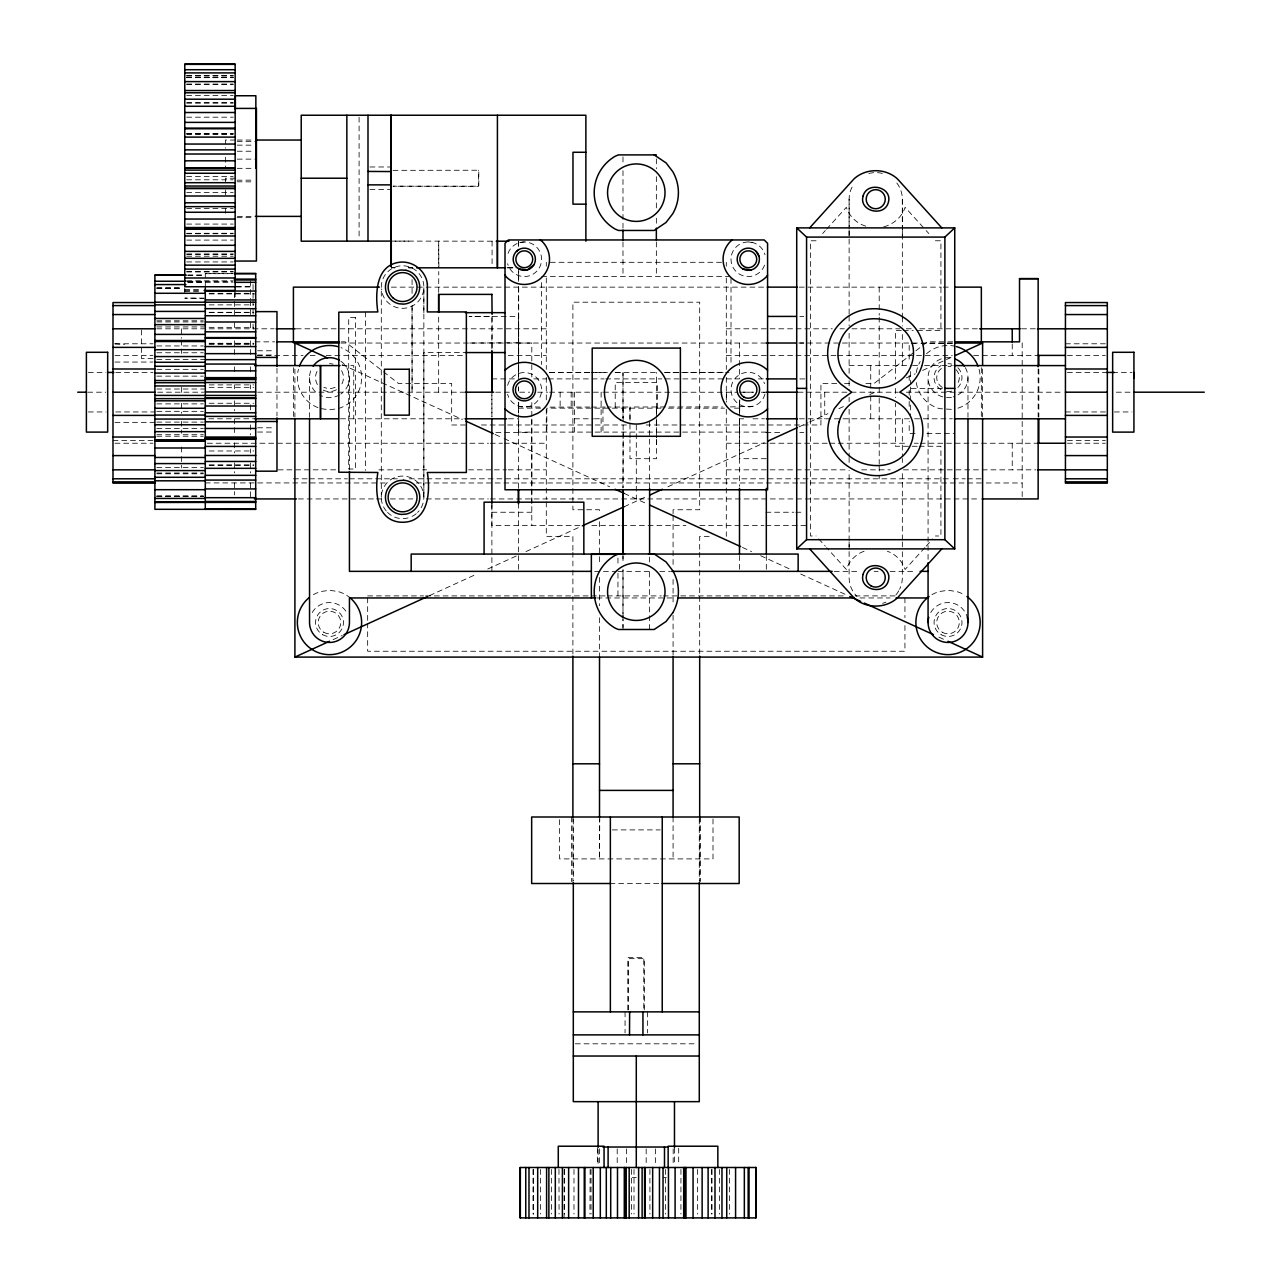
<?xml version="1.0" encoding="UTF-8"?>
<svg xmlns="http://www.w3.org/2000/svg" width="1282" height="1282" viewBox="0 0 1282 1282"><rect width="100%" height="100%" fill="white"/><g stroke="black" fill="none" stroke-linecap="round" stroke-linejoin="round"><path stroke-width="0.75" stroke-dasharray="5 3.75" d="M349.441 469.5L349.441 377.629M381.299 497.368L381.299 287.056A21.281 21.281 0 0 1 412.692 268.323A21.281 21.281 0 0 1 414.278 304.844A21.281 21.281 0 0 1 381.379 288.915M412.067 267.81L408.253 267.682M423.861 312.664L423.861 287.056L423.861 497.368L423.861 352.566L465.446 352.566M438.668 392.196L438.668 314.314M491.887 571.355L491.887 503.89M491.887 394.776L491.903 416.987L491.903 394.616M491.903 349.041L491.887 316.446L469.084 316.414L518.489 316.446L518.489 377.084M518.489 569.368L518.489 503.89M518.489 488.025L518.489 414.615M518.489 412.628L518.505 402.708M518.505 390.802L518.505 386.827M518.489 378.895L518.489 283.322M518.489 281.367L518.489 271.624L518.489 279.604M531.806 503.714L531.806 418.413M622.988 629.51L622.988 619.543M622.988 617.555L623.004 569.689L622.988 613.565M623.004 555.731L623.004 561.724L622.988 555.779M627.86 1009.944L627.86 957.654L643.82 957.654L643.82 1009.944M649.605 629.51L649.605 569.705M649.605 561.981L649.605 555.747M649.605 487.945L649.605 420.736M656.576 417.035L656.352 372.453M743.688 418.797L739.49 418.797L739.49 486.375M739.49 412.82L739.49 400.833M739.49 343.047L739.49 378.895L663.611 378.895M739.714 411.202L739.714 399.792M849.117 549.545L849.117 470.398M849.117 314.09L849.117 199.207A26.602 26.602 0 0 1 852.69 185.906M902.336 539.866L902.336 470.398M902.336 318.048L902.336 199.207A26.602 26.602 0 0 0 894.532 180.393M928.072 559.369L928.072 377.629A19.951 19.951 0 0 1 951.484 357.982M438.684 292.44L438.765 271.544M629.975 437.819L629.975 407.003L722.391 406.907M599.768 817.003L599.511 858.908L599.511 819.006M766.316 458.7L739.49 458.7L739.57 418.14M739.57 416.137L739.666 400.176L739.49 411.714M518.489 343.047L531.806 343.031L531.806 377.02M656.496 412.9L656.576 407.003M822.659 233.516L825.288 230.6M826.602 229.141L846.344 207.331C849.293 216.338 856.825 223.549 865.911 226.193M924.851 547.622L905.108 569.448C902.32 561.163 895.733 554.08 887.384 551.292M926.165 546.18L932.751 538.905M333.112 639.654L342.214 635.487M429.534 595.617L476.84 574.015M487.753 569.032L516.87 555.731M525.957 551.581L580.538 526.646M624.206 506.71L647.859 495.91M667.874 486.775L764.296 442.739M798.862 426.954L807.948 422.804M809.775 421.97L827.964 413.653M838.877 408.67L844.341 406.186M869.805 394.552L877.08 391.234M906.198 377.934L915.3 373.783M922.575 370.45L951.677 357.165M335.147 387.42L329.49 388.943L323.833 387.42M883.683 226.914C893.442 224.27 901.999 217.107 905.108 207.331L924.851 229.141M864.068 551.292C855.719 554.08 849.133 561.163 846.344 569.448L826.602 547.622M391.282 267.73L394.888 267.634M951.356 409.359L939.706 408.67A32.13 32.13 0 0 1 915.925 379.296M519.819 242.554L524.306 241.945M752.774 406.314L730.355 406.923M629.975 418.813L629.975 408.173M656.448 437.819L656.576 432.098M623.004 407.035L629.975 407.003M623.164 432.098L623.004 487.945L623.164 407.035L607.347 407.035M739.49 418.797L739.634 432.098M518.505 342.807L469.084 343.031M549.529 372.517L589.239 372.485M591.226 372.485L607.107 372.469M615.056 372.453L623.004 372.453L623.004 418.188L622.988 372.453M664.268 372.421L729.041 372.341M739.49 408.157L731.589 408.157M186.691 75.398L233.212 75.398M186.691 75.766L233.212 75.766M186.691 77.096L233.212 77.096M186.691 77.353L233.212 77.353M186.691 77.673L233.212 77.673M186.691 84.051L233.212 84.051M186.691 84.516L233.212 84.516M186.691 95.429L233.212 95.429M186.691 102.528L233.212 102.528M186.691 103.185L233.212 103.185M186.691 117.191L233.212 117.191M186.691 133.52L233.212 133.52M186.691 133.793L233.212 133.809M186.691 134.418L233.212 134.418M235.375 140.042L225.408 140.042L225.408 148.183M237.234 140.042L253.996 140.042M237.234 141.341L255.855 141.341M237.234 145.154L253.996 145.154M237.234 151.228L253.996 151.228M237.234 159.128L255.855 159.128M369.921 166.981L391.01 166.981M237.234 168.327L253.996 168.327M392.997 170.346L478.795 170.234L478.795 186.194L392.997 186.194L478.571 186.307L478.571 170.346M186.691 176.467L233.212 176.467M235.375 178.214L225.408 178.214L225.408 182.028M186.691 179.8L233.212 179.8M237.09 180.201L254.509 180.137M237.09 181.788L254.509 181.852M369.921 189.448L391.01 189.448M186.691 192.38L233.212 192.38M186.691 208.485L233.212 208.485M237.378 216.386L253.339 216.386M237.09 217.652L252.57 217.652M186.691 224.078L233.212 224.078M186.691 233.308L233.212 233.26M186.691 233.741L233.212 233.741M186.691 240.103L233.212 240.103M816.073 240.776L810.528 240.776L810.528 535.988L816.073 535.988M935.379 240.776L940.924 240.776L940.924 330.516L915.188 330.516M391.01 241.096L497.416 241.192M186.691 253.932L233.212 253.932M186.691 254.397L233.212 254.397M186.691 256.224L233.212 256.224M186.691 261.929L233.212 261.929M550.298 262.297L724.298 262.297M512.816 267.73L507.127 267.73L512.912 267.794M408.702 267.794L412.676 267.81M507.063 267.81L516.71 267.778M186.691 271.351L233.212 271.351M186.691 271.96L233.212 271.928M232.427 273.435L205.296 273.435L205.296 287.777M205.296 273.691L232.427 273.691M187.845 275.085L205.296 275.085M187.845 275.229L205.296 275.229M541.597 276.527L729.041 276.543M186.691 280.886L233.212 280.886M187.845 281.239L232.427 281.319M187.845 281.703L205.296 281.703M187.845 281.928L205.296 281.928M187.845 282.377L232.427 282.328M236.305 286.623L253.756 286.431M236.305 286.976L253.756 286.976M391.379 287.136L415.368 287.136M417.371 287.136L765.258 287.136M799.247 287.136L941.292 287.136M943.296 287.136L951.292 287.136M156.837 287.777L182.028 287.777M156.837 288.162L182.028 288.162M156.837 288.45L182.028 288.45M184.768 289.572L202.203 289.572M184.768 290.437L202.203 290.437M184.768 291.383L202.203 291.383M209.174 293.322L253.756 293.322M209.174 293.899L255.695 293.899M204.142 298.129L184.768 298.129L204.142 298.402M209.174 304.876L253.756 304.876M209.174 312.311L253.756 312.311M209.174 312.423L253.756 312.423M799.824 316.43L803.83 316.414M156.837 320.804L203.357 320.804M156.837 321.942L203.357 321.942M156.837 326.926L205.296 326.926M209.174 327.343L253.756 327.343M156.789 328.801L274.14 328.801M296.158 328.801L546.292 328.801M726.301 328.801L794.279 328.801M796.122 328.801L832.274 328.801M839.998 328.801L844.261 328.801M851.969 328.801L899.852 328.801M906.246 328.801L912.255 328.801M919.803 328.801L978.23 328.801M1021.546 328.801L1035.872 328.801M901.326 330.516L895.381 330.516L895.381 379.087M903.297 330.516L913.201 330.516M255.038 341.845L274.652 341.845M341.332 341.845L345.259 341.845L398.462 383.478L451.665 383.478L451.665 424.983L465.558 424.983M952.83 341.845L927.335 341.845L874.132 383.478L864.276 383.478M799.904 343.015L803.846 343.015M209.174 343.272L253.756 343.272M340.884 343.031L765.915 343.047M798.686 343.031L952.622 343.031M209.174 343.496L253.756 343.496M911.165 343.4L919.066 343.4M921.037 343.4L952.75 343.4M114.899 343.784L152.991 343.784M1065.438 343.784L1105.34 343.784M209.174 344.393L253.756 344.393M156.837 345.948L203.357 345.948M257.618 350.771L273.098 350.771M156.837 352.758L203.357 352.758M257.618 355.002L273.098 355.002M114.995 355.402L152.895 355.402M257.249 355.402L303.097 355.402M310.164 355.402L315.068 355.402M326.173 355.402L464.565 355.402M508.281 355.402L546.292 355.402M726.301 355.402L794.279 355.402M795.962 355.402L836.265 355.402M837.771 355.402L952.238 355.402M973.663 355.402L1038.837 355.402M1067.425 355.402L1105.34 355.402M152.991 358.639L141.597 358.639L141.597 329.186M156.837 359.617L205.296 359.617M114.995 362.053L152.895 362.053M342.006 365.594L353.752 365.594L353.752 418.797M849.117 365.594L910.637 365.594M912.624 365.594L922.543 365.594M924.53 365.594L952.302 365.594M156.837 369.328L203.357 369.328M88.33 372.437L105.957 372.437M115.749 372.437L152.943 372.437M549.577 372.501L593.438 372.453M595.425 372.453L607.396 372.453M615.36 372.437L657.233 372.389M665.214 372.389L681.159 372.373M683.162 372.373L725.035 372.325M1067.393 372.437L1106.542 372.437M1112.648 372.453L1132.006 372.453M156.837 376.139L203.357 376.139M491.903 378.895L514.691 378.895M533.825 378.895L546.372 378.895M548.359 378.895L604.11 378.895M605.713 378.895L661.849 378.895M758.367 378.895L764.409 378.895M799.856 378.959L805.817 378.895M836.697 383.478L820.929 383.478L820.929 424.983L646.224 424.983M844.566 383.478L852.45 383.478M209.174 384.888L253.756 384.888M209.174 387.34L253.756 387.34M911.165 388.382L942.863 388.382M156.837 389.007L205.296 389.007M87.705 392.196L105.701 392.196M157.686 392.196L203.678 392.196M257.682 392.196L335.66 392.196M337.663 392.196L465.638 392.196M495.637 392.196L511.63 392.196M519.627 392.196L529.626 392.196M537.623 392.196L547.622 392.196M549.625 392.196L602.203 392.196M603.55 392.196L737.759 392.244M753.64 392.196L739.714 392.196L753.015 392.228M766.316 392.244L760.611 392.228L764.425 392.244M798.125 392.196L849.117 392.196M851.088 392.196L898.313 392.212M906.31 392.212L1062.297 392.212M1116.302 392.196L1132.294 392.196M209.174 403.253L253.756 403.253M156.837 403.878L203.357 403.878M540.123 407.099L519.819 406.538M549.962 407.115L589.56 407.051M591.419 407.067L605.376 407.051M518.489 408.157L540.619 408.157M661.095 408.157L546.837 408.157L546.837 432.098M668.419 408.157L724.442 408.157M156.837 411.33L203.357 411.33M88.33 411.955L105.957 411.955M115.749 411.955L154.898 411.955M1065.438 411.955L1106.542 411.955M1114.362 411.955L1132.006 411.955M208.774 418.797L253.756 418.765M340.499 418.797L463.058 418.797M508.489 418.797L518.697 418.797L518.697 432.098M574.512 418.797L593.502 418.797M594.463 418.797L602.957 418.797M752.967 418.797L764.409 418.797M799.391 418.797L910.637 418.797M914.595 418.797L952.302 418.797M114.995 422.355L154.898 422.355M156.837 422.115L203.357 422.115M481.439 424.983L626.369 424.983M257.618 427.787L273.098 427.803M156.837 428.605L203.357 428.605M257.618 432.034L273.098 432.034M766.316 432.098L518.489 432.098L518.489 418.797M495.894 432.435L531.806 432.435M765.915 432.435L779.873 432.435M799.824 432.435L803.83 432.435M915.124 433.38L909.194 433.38L909.194 421.377M926.966 433.38L954.737 433.38M156.837 434.71L203.357 434.71M156.837 436.217L203.357 436.217M112.992 440.623L152.895 440.623M1067.425 440.623L1105.34 440.623M114.995 443.235L152.895 443.235M207.412 443.235L488.49 443.235M490.269 443.235L502.448 443.235M504.275 443.235L546.292 443.235M726.301 443.235L794.279 443.235M795.962 443.235L827.819 443.235M829.807 443.235L835.784 443.235M838.268 443.235L907.448 443.235M914.258 443.235L918.249 443.235M920.252 443.235L1038.837 443.235M1067.425 443.235L1105.34 443.235M917.159 446.264L895.381 446.264L895.381 403.349M919.146 446.264L940.924 446.264L940.924 535.988L935.379 535.988M209.174 450.976L253.756 450.976M209.174 464.837L253.756 464.837M209.174 465.366L253.756 465.366M156.837 467.513L203.357 467.513M278.146 469.837L336.99 469.837M378.847 469.837L426.698 469.837M468.555 469.837L492.48 469.837M494.275 469.837L506.422 469.837M508.281 469.837L546.292 469.837M726.301 469.837L848.267 469.837M861.664 469.837L890.253 469.837M903.457 469.837L1035.872 469.837M156.837 472.994L203.357 472.994M156.837 473.795L203.357 473.795M293.418 478.811L307.408 478.811M309.411 478.811L347.39 478.811M349.393 478.811L397.372 478.811M409.375 478.811L941.292 478.811M943.296 478.811L951.292 478.811M953.295 478.811L965.314 478.811M967.317 478.811L981.339 478.811M205.296 482.897L388.366 482.977M416.362 482.977L798.253 482.977M800.24 482.977L808.237 482.977M810.24 482.977L984.191 482.977M986.195 482.977L1022.187 482.977M156.837 495.942L203.357 495.942M156.837 496.23L203.357 496.23M156.837 496.631L203.357 496.631M298.402 498.938L374.392 498.938M376.379 498.938L382.389 498.938M390.369 498.938L414.374 498.938M426.361 498.938L488.346 498.938M490.333 498.938L980.185 498.938M491.903 512.239L531.806 512.239M765.915 512.239L793.846 512.239M795.834 512.239L803.83 512.239M579.817 525.54L491.903 525.54L491.903 504.259M591.835 525.54L619.847 525.54M621.85 525.54L685.87 525.54M699.876 525.54L763.912 525.54M765.915 525.54L805.817 525.54M709.186 536.357L699.684 536.357L699.684 550.315M594.688 571.355L616.065 571.355M617.956 571.355L652.522 571.355M659.797 571.355L670.486 571.355M834.213 571.355L860.174 571.355M874.148 571.355L878.138 571.355M890.125 571.355L916.085 571.355M367.662 595.906L423.589 595.906M425.592 595.906L589.367 595.906M591.355 595.906L605.344 595.906M607.331 595.906L661.256 595.906M663.259 595.906L847.001 595.906M854.998 595.906L894.932 595.906M597.059 597.957L673.979 597.957M859.998 597.957L890.061 597.957M612.347 829.903L660.246 829.903M609.912 883.506L660.903 883.506M575.314 1043.804L697.28 1043.804M632.347 1177.485L636.289 1177.485M663.291 1177.485L666.32 1177.485M395.112 241.144L412.067 241.096M408.253 267.714L412.291 267.81M114.899 343.897L124.434 344.489M748.303 241.945L752.774 242.554M321.173 408.67L329.49 409.807L337.807 408.67A32.13 32.13 0 0 0 340.996 347.614M342.214 364.633L462.289 419.47M495.028 434.438L502.304 437.755M504.13 438.588L609.655 486.775M624.206 493.426L647.859 504.227M742.454 547.43L751.556 551.581M760.659 555.731L789.76 569.032M800.673 574.015L847.979 595.617M938.937 637.154L944.401 639.654M492.08 241.192L492.08 267.794M926.165 230.6L928.793 233.516M818.701 538.905L825.288 546.18M656.48 439.71L656.576 445.415M1038.837 369.376L1038.837 417.291M1038.148 368.767L1038.148 416.826M1022.187 342.807L1022.187 498.938M1012.235 344.009L1012.235 355.402M1012.235 443.235L1012.235 469.837M982.605 369.04L982.605 417.051M981.339 367.71L981.339 417.419M967.974 377.629L967.974 417.435M910.637 371.508L910.637 383.703M910.637 387.036L910.637 399.087M910.637 405L910.637 415.24M909.194 345.403L909.194 361.38M909.194 375.37L909.194 380.946M909.194 390.241L909.194 395.817M909.194 401.394L909.194 409.391M904.932 597.877L904.932 617.652M904.932 625.552L904.932 651.24L367.662 651.24L367.662 623.581M902.336 199.207L902.336 229.174M902.336 231.177L902.336 237.17M902.336 316.991L902.336 325.981M902.336 334.49L902.336 365.594M902.336 418.797L902.336 456.504M902.336 458.491L902.336 462.465M902.336 541.853L902.336 549.786M902.336 551.773L902.336 577.573A26.602 26.602 0 0 1 899.579 589.351M895.381 388.382L895.381 397.676M879.212 287.136L879.212 315.212M879.212 317.199L879.212 396.33M879.212 398.237L879.212 464.068M879.212 465.975L879.212 473.635M879.212 475.542L879.212 478.811M870.734 365.594L870.734 392.196M870.734 395.994L870.734 418.797M849.117 199.207L849.117 229.222M849.117 231.225L849.117 237.234M849.117 316.077L849.117 325.981M849.117 333.336L849.117 373.366M849.117 380.802L849.117 390.305M849.117 397.404L849.117 401.699M849.117 409.295L849.117 456.504M849.117 457.45L849.117 463.459M849.117 541.853L849.117 549.786M849.117 551.548L849.117 577.573A26.602 26.602 0 0 0 856.921 596.386M824.743 392.196L824.743 418.797M766.316 555.539L766.316 569.368M739.49 555.539L739.49 569.368M731.012 278.434L731.012 364.392M729.554 1169.44L729.522 1214.022M726.413 392.196L726.413 402.179M726.301 262.297L726.301 266.207M726.301 277.954L726.301 369.376M726.301 377.373L726.301 401.314M726.301 409.311L726.301 536.357M719.49 1169.44L719.49 1214.022M713 819.006L713 858.908L559.593 858.908L559.593 819.006M712.023 1169.44L712.023 1214.022M711.478 1169.44L711.478 1214.022M700.613 817.003L700.613 881.551M699.684 552.27L699.684 568.279M699.684 570.186L699.684 656.063M699.684 817.003L699.684 881.615M699.283 818.99L699.283 880.638M697.632 1169.44L697.632 1214.022M680.934 1169.44L680.934 1214.022M678.691 1148.159L678.691 1165.562M674.444 1148.159L674.46 1165.562M673.082 513.745L673.082 509.755L699.684 509.755L699.684 302.199L572.894 302.199L572.894 509.755L599.511 509.755L599.511 513.745M673.082 515.717L673.082 567.766M673.082 579.416L673.082 603.293M673.082 615.248L673.082 655.775M673.082 817.003L673.082 858.908M673.178 1148.88L673.178 1165.642M665.406 1169.44L665.406 1214.022M657.378 408.157L657.378 382.613L615.216 382.613L615.216 408.157M656.576 408.157L656.576 414.15M656.576 418.797L656.576 437.803M656.576 439.71L656.576 458.716L629.975 458.7L629.975 439.71M656.352 158.856L656.352 168.759M656.352 176.676L656.352 208.325M656.352 218.228L656.352 226.129M656.352 241.961L656.352 276.543M656.352 420.72L656.352 432.13M655.39 1148.88L655.39 1165.642M649.91 1169.44L649.91 1214.022M647.538 1011.867L647.538 1032.972M646.176 1148.88L646.176 1165.642M644.285 1009.896L644.285 958.664L628.308 958.664L628.308 1009.896M636.289 424.983L636.289 498.938M633.997 1169.44L633.997 1214.022M631.545 1169.44L631.545 1214.022M626.417 1148.88L626.417 1165.642M625.055 1011.867L625.055 1032.972M622.988 156.885L622.988 162.814M622.988 170.73L622.988 228.116M622.988 241.961L622.988 276.543M622.988 615.568L622.988 627.523M617.956 558.103L617.956 566.227M617.956 573.246L617.956 597.957M617.203 1148.88L617.203 1165.642M602.957 408.157L602.957 432.098M601.114 392.196L601.114 432.098M599.511 521.694L599.511 563.76M599.511 577.429L599.511 605.761M599.511 617.764L599.511 655.775M599.415 1148.88L599.415 1165.642M598.117 1149.553L598.117 1165.514M597.412 1148.159L597.412 1165.562M591.05 1169.44L591.05 1214.022M590.153 1169.44L589.928 1214.022M574.512 392.196L574.512 432.098M573.983 1169.44L573.983 1214.022M573.31 818.99L573.31 880.638M572.894 550.315L572.894 536.357L546.292 536.357L546.292 501.15M572.894 552.27L572.894 568.279M572.894 570.186L572.894 656.063M572.894 817.003L572.894 881.615M571.564 817.003L571.564 881.551M571.179 392.196L571.179 408.157M564.641 1169.44L564.641 1214.022M564.096 1169.44L564.096 1217.9M560.138 392.196L560.138 408.157M558.968 1169.44L559.064 1214.022M551.532 1169.44L551.532 1214.022M546.292 262.297L546.292 266.207M546.292 277.954L546.292 369.376M546.292 377.373L546.292 401.314M546.292 409.311L546.292 499.179M541.597 282.537L541.581 364.537M540.555 1169.44L540.555 1214.022M533.633 1169.44L533.633 1214.022M533.28 1169.44L533.28 1214.022M533.088 1169.44L533.088 1214.022M531.806 402.548L531.806 416.442M531.806 418.99L531.806 525.54M518.633 241.192L518.633 246.897M518.697 267.81L518.681 279.652M518.697 287.569L518.697 376.523M518.697 402.228L518.697 408.157M518.425 241.096L518.425 246.801M518.489 387.1L518.489 391.106M518.489 402.228L518.489 413.141M492.096 316.35L492.096 350.29M438.877 267.794L438.7 241.112L438.7 267.714M412.067 279.588L412.067 293.466M367.662 597.877L367.662 621.594M365.402 312.007L365.402 470.414M359.088 117.223L359.088 239.205M309.539 377.629L309.539 417.435M294.908 369.04L294.908 417.051M293.418 367.71L293.418 417.419M276.976 368.287L276.976 415.993M253.067 284.588L253.067 298.402M253.067 300.373L253.067 314.202M253.067 324.074L253.067 330.003M250.407 280.742L250.407 298.77M250.407 300.773L250.407 314.779M250.407 322.792L250.407 330.804M250.407 340.804L250.407 356.829M250.407 366.844L250.407 374.857M250.407 384.856L250.407 388.863M250.407 404.888L250.407 410.897M250.407 424.903L250.407 434.918M250.407 448.94L250.407 452.947M250.407 462.946L250.407 472.962M250.407 482.977L250.407 498.938M235.151 291.831L235.151 298.402M234.446 292.681L234.446 314.699M234.446 322.711L234.446 330.724M234.446 340.74L234.446 356.765M234.446 366.764L234.446 374.777M234.446 384.792L234.446 388.799M234.446 400.817L234.446 410.833M234.446 418.829L234.446 434.854M234.446 442.867L234.446 452.883M234.446 462.898L234.446 472.898M234.446 482.913L234.446 494.932M225.408 157.221L225.408 168.327M225.408 189.944L225.408 197.3M225.408 208.245L225.408 216.386M184.768 288.097L184.768 292.793M181.499 328.801L181.499 338.304M181.499 340.211L181.499 353.512M181.499 387.356L181.499 393.334M181.499 403.317L181.499 413.301M181.499 421.281L181.499 433.268M181.499 447.033L181.499 454.645M181.499 456.536L181.499 467.946M868.843 173.503A26.602 26.602 0 0 1 873.987 172.653M877.465 172.653A26.602 26.602 0 0 1 882.609 173.503M898.762 590.874A26.602 26.602 0 0 1 894.532 596.386M885.91 602.155A26.602 26.602 0 0 1 882.609 603.277M386.283 511.037A21.281 21.281 0 0 1 388.43 481.455A21.281 21.281 0 0 1 418.06 482.753A21.281 21.281 0 0 1 417.628 512.415M416.265 513.665A21.281 21.281 0 0 1 409.855 517.367M408.093 517.912A21.281 21.281 0 0 1 387.533 512.415M508.041 253.339A17.291 17.291 0 0 1 535.011 245.695A17.291 17.291 0 0 1 533.793 273.707A17.291 17.291 0 0 1 507.592 263.739M764.553 265.166A17.291 17.291 0 0 1 737.567 272.826A17.291 17.291 0 0 1 738.801 244.814A17.291 17.291 0 0 1 765.001 254.781M507.592 385.369A17.291 17.291 0 0 1 534.209 375.674A17.291 17.291 0 0 1 534.209 404.006A17.291 17.291 0 0 1 507.592 394.311M765.001 394.087A17.291 17.291 0 0 1 738.801 404.054A17.291 17.291 0 0 1 737.567 376.043A17.291 17.291 0 0 1 764.553 383.703M956.019 369.633A11.314 11.314 0 0 1 957.814 383.27M942.366 387.42A11.314 11.314 0 0 1 942.366 367.838M948.023 366.315A11.314 11.314 0 0 1 950.94 366.7M340.932 361.284A19.951 19.951 0 0 1 340.932 393.975M339.458 394.904A19.951 19.951 0 0 1 319.506 394.904M315.372 391.731A19.951 19.951 0 0 1 312.215 367.646M965.298 367.646A19.951 19.951 0 0 1 953.183 396.891M951.484 397.276A19.951 19.951 0 0 1 928.072 377.629M312.215 612.54A19.951 19.951 0 0 1 346.765 612.54M930.748 612.54A19.951 19.951 0 0 1 967.301 617.347M957.894 367.742A13.974 13.974 0 0 1 957.894 387.501M951.645 391.122A13.974 13.974 0 0 1 944.401 391.122M941.036 389.712A13.974 13.974 0 0 1 941.036 365.53M948.023 363.655A13.974 13.974 0 0 1 951.645 364.136M931.95 594.672A32.13 32.13 0 0 1 939.706 591.467L948.023 590.313L956.34 591.467A32.13 32.13 0 0 1 964.096 594.672M979.063 369.312A32.13 32.13 0 0 1 956.34 408.67M916.277 372.597A32.13 32.13 0 0 1 920.188 361.556M926.517 353.752A32.13 32.13 0 0 1 954.721 346.188M317.984 407.628A32.13 32.13 0 0 1 298.45 369.312M313.417 594.672A32.13 32.13 0 0 1 321.173 591.467L329.49 590.313L337.807 591.467A32.13 32.13 0 0 1 349.714 597.54M341.589 370.642A13.974 13.974 0 0 1 341.589 384.6M336.477 389.712A13.974 13.974 0 0 1 322.503 389.712M317.391 384.6A13.974 13.974 0 0 1 317.391 370.642M329.49 363.655A13.974 13.974 0 0 1 333.112 364.136M412.067 305.276L412.067 392.196L412.067 305.324M391.074 267.618L394.952 267.81L391.074 267.666M355.499 317.632L348.704 317.632L348.704 469.004L355.499 469.004L355.499 317.632M942.366 632.298A11.314 11.314 0 0 0 959.321 622.507A11.314 11.314 0 0 0 942.366 612.716A11.314 11.314 0 0 0 942.366 632.298M323.833 632.298A11.314 11.314 0 0 0 340.788 622.507A11.314 11.314 0 0 0 323.833 612.716A11.314 11.314 0 0 0 323.833 632.298M941.036 634.606A13.974 13.974 0 0 0 961.997 622.507A13.974 13.974 0 0 0 941.036 610.408A13.974 13.974 0 0 0 941.036 634.606M322.503 634.606A13.974 13.974 0 0 0 343.464 622.507A13.974 13.974 0 0 0 322.503 610.408A13.974 13.974 0 0 0 322.503 634.606"/><path stroke-width="1.5" d="M309.539 419.438L309.539 622.507A19.951 19.951 0 0 0 329.49 642.458A19.951 19.951 0 0 0 349.441 622.507L349.441 597.957L595.713 597.957M349.441 471.488L349.441 571.355L591.355 571.355M391.01 265.823L391.01 115.236L391.01 265.903L391.01 241.096L301.222 241.192L301.222 115.236L585.874 115.236L585.874 241.192M491.887 503.89L491.887 418.573M491.887 393.109L491.887 351.06M497.416 115.236L497.416 267.81L497.416 241.192M505.012 408.894L505.012 489.772L767.581 489.772L767.581 243.324L764.216 239.958L508.377 239.958L505.012 243.324L505.012 408.894A27.275 27.275 0 0 0 531.357 415.945L537.927 413.221A27.275 27.275 0 0 0 545.924 372.998A27.275 27.275 0 0 0 505.012 370.322M518.489 503.89L518.489 490.012M623.004 553.744L623.004 489.932L622.988 553.792M649.605 554.048L649.605 488.506M967.974 622.507L967.974 419.438M1133.929 378.238L1133.929 372.437M533.921 264.797L527.174 269.973L518.745 268.867A11.105 11.105 0 0 1 518.745 249.621A11.105 11.105 0 0 1 535.395 259.252A11.105 11.105 0 0 1 518.745 268.867M767.581 275.165L766.123 277.072A25.207 25.207 0 0 1 730.468 277.072A25.207 25.207 0 0 1 730.468 241.417L732.375 239.958M809.663 227.892L853.988 178.919C865.863 167.958 885.59 167.958 897.464 178.919L941.789 227.892M941.789 548.888L897.464 597.861C885.59 608.822 865.863 608.822 853.988 597.861L809.663 548.888M796.715 227.892L806.57 237.09L944.882 237.09L954.737 227.892L954.737 548.888L796.715 548.888L796.715 227.892L954.737 227.892M796.715 548.888L806.57 539.69L944.882 539.69L954.737 548.888M516.438 251.4L518.745 249.621M294.908 419.054L294.908 657.089L329.474 641.304M344.025 634.654L427.723 596.451M582.365 525.828L624.206 506.71M649.67 495.076L662.409 489.259M767.934 441.072L797.035 427.787M955.314 355.499L982.605 343.031L982.605 365.05M391.282 241.128L391.282 265.823M751.172 269.973L742.743 268.867A11.105 11.105 0 0 1 742.743 249.621A11.105 11.105 0 0 1 759.409 259.252A11.105 11.105 0 0 1 742.743 268.867M1038.148 366.764L1038.148 278.659L1019.527 278.659L1019.527 341.845L954.802 341.845M184.768 64.372L235.151 64.372M184.768 69.709L235.151 69.709M184.768 72.914L235.151 72.914M184.768 81.615L235.151 81.615M184.768 90.541L235.151 90.541M184.768 92.769L235.151 92.769M184.768 99.195L235.151 99.195M184.768 106.278L235.151 106.278M235.151 108.409L256.432 108.409L256.432 261.047L235.151 261.047M184.768 112.512L235.151 112.512M184.768 122.383L235.151 122.383M184.768 128.104L235.151 128.104M184.768 128.761L235.151 128.761M184.768 137.11L235.151 137.11M255.855 140.042L301.222 140.042M184.768 144.049L235.151 144.049M184.768 149.866L235.151 149.866M585.874 152.27L572.974 152.27L572.974 204.159L585.874 204.159M184.768 154.016L235.151 154.016M656.352 154.898L618.421 154.898L615.248 156.212A42.098 42.098 0 0 0 615.248 229.125L618.421 230.456L654.173 230.456L666.063 222.443L672.762 213.725A42.098 42.098 0 0 0 672.762 171.628L666.063 162.91L654.173 154.898M184.768 160.811L235.151 160.811M184.768 168.022L235.151 168.022M184.768 168.23L235.151 168.23M184.768 170.121L235.151 170.121M367.998 171.435L391.01 171.564M184.768 173.262L235.151 173.262M301.222 178.214L346.845 178.214M184.768 182.701L235.151 182.701M367.998 184.864L391.01 184.864M184.768 186.034L235.151 186.034M184.768 188.326L235.151 188.326M184.768 188.518L235.151 188.518M184.768 196.002L235.151 196.002M184.768 202.796L235.151 202.796M184.768 206.642L235.151 206.642M184.768 212.267L235.151 212.267M255.326 216.386L301.222 216.386M184.768 219.046L235.151 219.046M184.768 227.539L235.151 227.539M184.768 228.084L235.151 228.084M184.768 228.709L235.151 228.709M184.768 228.981L235.151 228.981M184.768 235.984L235.151 235.984M496.39 241.192L508.986 241.192M184.768 245.311L235.151 245.311M184.768 251.384L235.151 251.384M184.768 258.323L235.151 258.323M184.768 265.15L235.151 265.15M416.618 267.81L505.14 267.81M184.768 269.108L235.151 269.108M234.366 273.435L255.695 273.435L255.695 509.387L154.898 509.307L154.898 275.085L185.906 275.085M234.366 273.691L255.695 273.691M154.898 275.229L185.906 275.229M184.768 277.986L235.151 277.986M1019.527 278.659L1038.148 278.659M234.366 279.091L255.695 279.091M234.366 280.005L255.695 280.005M154.898 281.239L185.906 281.239M234.366 282.328L255.695 282.328M154.898 284.572L185.906 284.572M235.151 286.735L184.768 286.735L184.768 64.1L235.151 64.1L235.151 290.437L204.142 290.437M379.376 287.136L293.418 287.136L293.418 342.871M767.245 287.136L797.244 287.136M955.298 287.136L981.339 287.136L981.339 343.239M205.296 291.03L255.695 291.03M154.898 293.29L205.296 293.29M492.096 294.395L438.668 294.395L438.668 312.359L438.668 294.347M205.296 299.94L255.695 299.94M154.898 302.199L255.695 302.215M154.898 302.552L112.992 302.552L112.992 483.154L154.898 483.154M154.898 304.876L205.296 304.876M112.992 305.597L154.898 305.597M1065.438 305.597L1107.328 305.597M205.296 308.674L255.695 308.674M154.898 311.414L205.296 311.414M255.695 311.622L276.976 311.622L276.976 366.364M465.43 312.664L505.028 312.664M112.992 314.555L154.898 314.555M1065.438 314.555L1107.328 314.555M205.296 315.741L255.695 315.741M767.902 316.43L795.85 316.414M154.898 318.465L205.296 318.465M205.296 321.99L255.695 321.99M154.898 324.65L205.296 324.65M112.992 328.801L154.898 328.801M276.143 328.801L295.132 328.801M979.656 328.801L1020.103 328.801M1037.507 328.801L1107.328 328.801M205.296 331.83L255.695 331.83M154.898 334.394L205.296 334.394M205.296 337.599L255.695 337.599M205.296 338.272L255.695 338.272M154.898 340.515L205.296 340.515M154.898 341.236L205.296 341.3M154.898 341.509L205.296 341.509M276.608 341.845L339.377 341.845M766.332 343.015L795.946 343.015M294.908 365.05L294.908 343.031L338.881 343.031M954.625 343.031L982.605 343.031M205.296 346.573L255.695 346.573M112.992 347.374L154.898 347.374M1065.438 347.374L1107.328 347.374M154.898 349.698L205.296 349.698M465.43 352.566L505.028 352.566M205.296 353.656L255.695 353.656M1037.843 355.402L1065.438 355.402M154.898 356.556L205.296 356.556M255.695 357.406L276.976 357.406M205.296 359.649L255.695 359.649M154.898 362.277L205.296 362.277M205.296 364.056L255.695 364.056M254.653 365.594L340.05 365.594M954.289 365.594L1065.438 365.594M154.898 366.283L205.296 366.283M112.992 368.992L154.898 368.992M1065.438 368.992L1107.328 368.992M205.296 370.851L255.695 370.851M107.928 372.437L113.794 372.437M1106.542 372.437L1114.362 372.437M154.898 373.078L205.296 373.078M205.296 377.645L255.695 377.645M205.296 378.19L255.695 378.19M766.316 378.895L795.946 378.895M205.296 379.552L255.695 379.552M154.898 380.514L205.296 380.514M205.296 382.517L255.695 382.517M154.898 382.709L205.296 382.709M154.898 385.946L205.296 385.946M796.715 388.382L806.57 388.382M944.882 388.382L954.737 388.382M205.296 391.955L255.695 391.955M77.705 392.196L85.702 392.196M112.992 392.196L154.898 392.196M465.638 392.196L493.634 392.196M766.316 392.244L797.404 392.196M1065.438 392.196L1107.328 392.196M1134.298 392.196L1204.295 392.196M154.898 395.385L255.695 395.465M205.296 397.917L255.695 397.917M205.296 398.478L255.695 398.478M154.898 398.638L205.296 398.638M154.898 400.817L205.296 400.817M205.296 406.009L255.695 406.009M154.898 408.269L205.296 408.269M205.296 412.804L255.695 412.804M154.898 415.064L205.296 415.064M112.992 415.4L154.898 415.4M1065.438 415.4L1107.328 415.4M205.296 416.394L255.695 416.394M254.653 418.797L338.512 418.797M465.046 418.797L506.694 418.797M766.316 418.797L797.404 418.797M954.289 418.797L1065.438 418.797M154.898 419.054L205.296 419.054M255.695 421.49L276.976 421.49M205.296 421.826L255.695 421.826M154.898 424.775L205.296 424.775M205.296 428.46L255.695 428.46M154.898 431.649L205.296 431.649M112.992 437.034L154.898 437.034M205.296 437.034L255.695 437.034M1065.438 437.034L1107.328 437.034M205.296 438.043L255.695 438.043M205.296 438.412L255.695 438.412M205.296 439.309L255.695 439.309M154.898 440.095L205.296 440.095M154.898 440.367L205.296 440.367M1037.843 443.235L1065.438 443.235M205.296 446.408L255.695 446.408M154.898 447.995L205.296 447.995M112.992 455.591L154.898 455.591M205.296 455.479L255.695 455.479M1065.438 455.591L1107.328 455.591M154.898 457.466L205.296 457.466M205.296 461.456L255.695 461.456M154.898 463.587L205.296 463.587M205.296 468.331L255.695 468.331M112.992 469.837L154.898 469.837M1037.843 469.837L1107.328 469.837M154.898 470.574L205.296 470.574M255.695 471.183L276.976 471.183L276.976 417.836M205.296 475.334L255.695 475.334M154.898 477.289L205.296 477.289M112.992 478.795L154.898 478.795M1065.438 478.795L1107.328 478.795M205.296 480.077L255.695 480.077M154.898 480.814L205.296 480.814M112.992 481.856L154.898 481.856M1065.438 481.856L1107.328 481.856M205.296 488.923L255.695 488.923M154.898 489.692L205.296 489.692M205.296 497.688L255.695 497.688M154.898 498.442L205.296 498.442M254.413 498.938L296.43 498.938M982.156 498.938L1038.148 498.938L1038.148 418.829M205.296 501.502L255.695 501.502M154.898 502.015L205.296 502.015L205.296 288.065M154.898 502.464L255.695 502.384M205.296 509.13L255.695 509.13M624.606 554.064L411.185 554.064L411.185 571.355M648.548 554.064L798.141 554.064L798.141 571.355M617.956 554.321L591.355 554.321L591.355 597.957M671.752 571.355L832.21 571.355M920.075 571.355L928.072 571.355M677.793 597.957L854.036 597.957M896.038 597.957L928.072 597.957M294.908 657.089L982.605 657.089L982.605 419.054M572.894 763.8L599.511 763.8M673.082 763.8L699.684 763.8M599.511 790.401L673.082 790.401M610.36 883.506L531.661 883.506L531.661 817.003L739.185 817.003L739.185 883.506L662.233 883.506M573.31 1011.867L699.283 1011.867M573.31 1034.878L699.283 1034.878M573.31 1056.031L699.283 1056.031M602.893 1147.021L667.954 1147.021M294.908 343.031L327.647 357.999M465.927 421.137L493.217 433.604M615.104 489.259L624.206 493.426M649.67 505.044L740.643 546.597M849.79 596.451L860.719 601.434M864.356 603.085L933.488 634.654M948.039 641.304L982.605 657.089M540.219 239.958L542.126 241.417A25.207 25.207 0 0 1 542.126 277.072A25.207 25.207 0 0 1 506.47 277.072L505.012 275.165M756.156 251.4L759.024 256.368M1038.837 355.402L1038.837 365.386M1038.837 419.294L1038.837 443.235M1012.235 328.801L1012.235 342.102M944.882 237.09L944.882 539.69M928.072 562.782L928.072 622.507M806.57 237.09L806.57 539.69M766.316 488.346L766.316 553.568M755.771 1167.501L755.771 1217.9M749.041 1167.501L749.041 1217.9M748.159 1167.501L748.159 1217.9M744.345 1167.501L744.345 1217.9M739.49 488.346L739.49 553.568M735.58 1167.501L735.58 1217.9M726.734 1167.501L726.734 1217.9M721.974 1167.501L721.974 1217.9M717.84 1167.501L717.84 1146.22L668.146 1146.22L668.146 1167.501M714.987 1167.501L714.987 1217.9M708.113 1167.501L708.113 1217.9M702.135 1167.501L702.135 1217.9M699.684 656.063L699.684 817.003M699.283 882.625L699.283 1101.655L573.31 1101.655L573.31 882.625M693.065 1167.501L693.065 1217.9M685.966 1167.501L685.966 1217.9M685.069 1167.501L685.069 1217.9M684.7 1167.501L684.7 1217.9M683.691 1167.501L683.691 1217.9M675.101 1167.501L675.101 1217.9M674.476 1101.655L674.476 1147.55M673.082 657.041L673.082 817.003M668.467 1167.501L668.467 1217.9M664.493 1147.021L664.493 1167.501M663.034 1167.501L663.034 1217.9M662.233 817.003L662.233 1011.867M659.445 1167.501L659.445 1217.9M656.352 228.116L656.352 239.99M652.666 1167.501L652.666 1217.9M645.118 1167.501L645.118 1217.9M644.574 1167.501L644.574 1217.9M642.939 1011.867L642.939 1034.878M642.122 1167.501L642.122 1217.9M638.612 1167.501L638.612 1217.9M636.289 1056.031L636.289 1167.501M629.638 1011.867L629.51 1034.878M629.174 1167.501L629.174 1217.9M626.209 1167.501L626.209 1217.9M624.847 1167.501L624.847 1217.9M624.286 1167.501L624.286 1217.9M622.988 230.087L622.988 239.99M617.491 1167.501L617.491 1217.9M610.713 1167.501L610.713 1217.9M610.36 817.003L610.36 1011.867M608.101 1147.021L608.101 1167.501M606.306 1167.501L606.306 1217.9M604.062 1167.501L604.062 1146.22L558.279 1146.22L558.279 1167.501M600.313 1167.501L600.313 1217.9M599.511 657.041L599.511 817.003M598.117 1101.655L598.117 1147.55M593.229 1167.501L593.229 1217.9M584.929 1167.501L584.929 1217.9M584.255 1167.501L584.255 1217.9M583.839 554.064L583.839 502.175L484.083 502.175L484.083 554.064M578.486 1167.501L578.486 1217.9M572.894 656.063L572.894 817.003M568.631 1167.501L568.631 1217.9M562.397 1167.501L562.397 1217.9M555.314 1167.501L555.314 1217.9M548.872 1167.501L548.872 1217.9M546.597 1167.501L546.597 1217.9M537.687 1167.501L537.687 1217.9M528.985 1167.501L528.985 1217.9M525.748 1167.501L525.748 1217.9M520.348 1167.501L520.348 1217.9M518.489 489.243L518.489 503.265M491.887 294.347L492.096 314.362M491.887 351.012L491.887 392.196M367.998 115.236L367.998 241.192M346.845 115.236L346.845 241.192M255.855 168.327L255.855 95.749L235.375 95.749L235.375 109.483M205.296 502.384L205.296 509.387M313.145 366.187A19.951 19.951 0 0 1 339.458 360.338M967.301 617.347A19.951 19.951 0 0 1 948.023 642.458A19.951 19.951 0 0 1 928.745 617.347M954.834 358.88A19.951 19.951 0 0 1 964.368 366.187M767.581 408.894A27.275 27.275 0 0 1 741.236 415.945L734.666 413.221A27.275 27.275 0 0 1 726.67 372.998A27.275 27.275 0 0 1 767.581 370.322M966.916 596.515A32.13 32.13 0 0 1 971.9 644.013A32.13 32.13 0 0 1 924.146 644.013A32.13 32.13 0 0 1 929.129 596.515M299.491 366.107A32.13 32.13 0 0 1 337.807 346.589M956.34 346.589A32.13 32.13 0 0 1 978.022 366.107M349.714 597.54A32.13 32.13 0 0 1 352.999 644.429A32.13 32.13 0 0 1 305.981 644.429A32.13 32.13 0 0 1 309.266 597.54M320.5 365.594L320.5 418.797L320.5 365.594M427.371 283.947L427.323 311.927L466.36 311.927L466.36 472.481L427.323 472.481C430.88 493.602 427.803 524.578 399.487 522.127C375.754 519.21 375.113 490.637 377.837 472.481L338.801 472.225L338.801 312.167L377.837 311.927C375.113 293.754 375.754 265.198 399.487 262.265C412.74 260.518 425.784 270.662 427.371 283.947M839.293 344.233C827.307 389.872 899.772 406.041 912.159 362.453C924.226 317.023 851.585 300.709 839.293 344.233M829.55 419.326C817.948 458.059 866.856 489.371 899.627 469.5C930.588 454.822 930.54 407.067 899.756 392.196L910.3 384.36A42.578 42.578 0 0 0 923.793 353.351C924.114 312.776 868.042 293.931 841.152 322.327A42.578 42.578 0 0 0 827.659 353.351A42.578 42.578 0 0 0 841.152 384.36L851.697 392.196L841.921 399.311L834.326 408.557L829.55 419.326M863.09 196.034C858.668 211.514 884.452 217.491 888.362 202.364C892.785 186.884 867.001 180.906 863.09 196.034M839.165 421.73C827.066 467.321 899.948 483.699 912.287 440.014C924.386 394.407 851.504 378.046 839.165 421.73M863.09 574.416C858.668 589.896 884.452 595.874 888.362 580.73C892.785 565.25 867.001 559.289 863.09 574.416M672.762 612.78L666.063 621.498L654.173 629.494L618.421 629.494L615.248 628.18A42.098 42.098 0 0 1 615.248 555.266L618.421 553.952L654.173 553.952L666.063 561.949L672.762 570.682A42.098 42.098 0 0 1 672.762 612.78M403.622 480.269L399.167 480.59A17.099 17.099 0 0 0 401.538 514.419L405.993 514.114A17.099 17.099 0 0 0 403.622 480.269M1107.328 302.552L1065.438 302.552L1065.438 483.154L1107.328 483.154L1107.328 302.552M680.389 348.095L592.204 348.095L592.204 436.297L680.389 436.297L680.389 348.095M107.672 352.294L86.391 352.294L86.391 432.098L107.672 432.098L107.672 352.294M1133.929 352.294L1112.648 352.294L1112.648 432.114L1133.929 432.114L1133.929 352.294M409.295 369.248L384.424 369.248L384.424 415.144L409.295 415.144L409.295 369.248M205.296 441.056L154.898 441.056L205.296 441.12M756.027 1167.501L520.091 1167.501L520.091 1217.9L756.027 1217.9L756.027 1167.501M405.993 270.294L401.538 269.973A17.099 17.099 0 0 0 399.167 303.802L403.622 304.122A17.099 17.099 0 0 0 405.993 270.294M870.959 207.476A9.551 9.551 0 0 0 885.269 199.207A9.551 9.551 0 0 0 870.959 190.938A9.551 9.551 0 0 0 870.959 207.476M870.959 585.842A9.551 9.551 0 0 0 885.269 577.573A9.551 9.551 0 0 0 870.959 569.304A9.551 9.551 0 0 0 870.959 585.842M519.851 397.532A8.878 8.878 0 0 0 533.168 389.84A8.878 8.878 0 0 0 519.851 382.164A8.878 8.878 0 0 0 519.851 397.532M393.125 297.985A14.455 14.455 0 0 0 416.778 289.78A14.455 14.455 0 0 0 397.853 273.403A14.455 14.455 0 0 0 393.125 297.985M520.075 266.576A8.445 8.445 0 0 0 532.735 259.252A8.445 8.445 0 0 0 520.075 251.945A8.445 8.445 0 0 0 520.075 266.576M744.073 266.576A8.445 8.445 0 0 0 756.749 259.252A8.445 8.445 0 0 0 744.073 251.945A8.445 8.445 0 0 0 744.073 266.576M394.471 509.323A14.455 14.455 0 0 0 417.003 498.394A14.455 14.455 0 0 0 396.282 484.356A14.455 14.455 0 0 0 394.471 509.323M743.977 397.1A8.654 8.654 0 0 0 756.941 389.616A8.654 8.654 0 0 0 743.977 382.132A8.654 8.654 0 0 0 743.977 397.1M620.36 419.791A31.858 31.858 0 0 0 668.146 392.196A31.858 31.858 0 0 0 620.36 364.601A31.858 31.858 0 0 0 620.36 419.791M742.647 399.391A11.314 11.314 0 0 0 759.601 389.6A11.314 11.314 0 0 0 742.647 379.809A11.314 11.314 0 0 0 742.647 399.391M518.649 399.391A11.314 11.314 0 0 0 535.604 389.6A11.314 11.314 0 0 0 518.649 379.809A11.314 11.314 0 0 0 518.649 399.391M621.93 616.61A28.733 28.733 0 0 0 665.021 591.723A28.733 28.733 0 0 0 621.93 566.836A28.733 28.733 0 0 0 621.93 616.61M621.93 217.555A28.733 28.733 0 0 0 665.021 192.669A28.733 28.733 0 0 0 621.93 167.782A28.733 28.733 0 0 0 621.93 217.555"/></g></svg>
